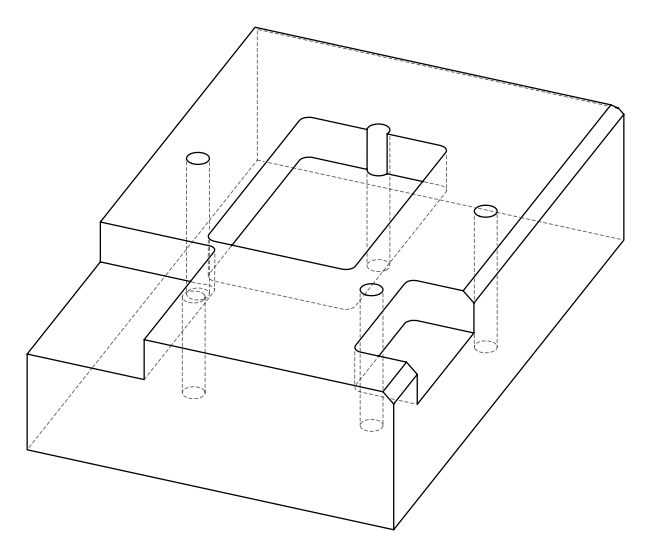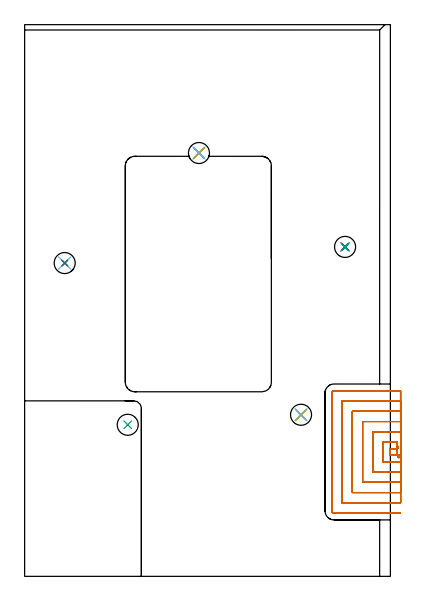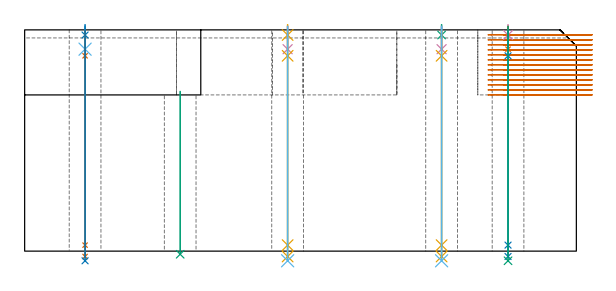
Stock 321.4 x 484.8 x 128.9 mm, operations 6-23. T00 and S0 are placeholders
(PLAN: 23 operations, 17 tool changes, 165.3 min)
(1 AREA_MILL | FG_CHAMFER_SURFACE | UGT0205_001 | 1.78 min | 2444 mm3)
(2 AREA_MILL_1 | FG_CHAMFER_SURFACE_1 | UGT0205_001 | 10.26 min | 14191 mm3)
(3 AREA_MILL_2 | FG_CHAMFER_SURFACE_2 | UGT0205_001 | 5.21 min | 3469 mm3)
(4 MILL_CORNER_NOTCH_RECTANGULAR | CORNER_NOTCH_RECTANGULAR | NXT0201_011 | Follow Part, ap 3, ae 75% | 55.74 min | 599321 mm3)
(5 MILL_RECTANGULAR_POCKET | POCKET_RECTANGULAR_STRAIGHT | NXT0201_012 | Follow Part, ap 4, ae 75% | 46.84 min | 1003913 mm3)
(6 MILL_SLOT | SLOT_PARTIAL_RECTANGULAR | NXT0201_011 | Follow Part, ap 3, ae 75% | 40.06 min | 258318 mm3)
(7 SPOT_DRILL | STEP1HOLE | NXT0321_9005460120000 | 0.05 min | 224 mm3)
(8 SPOT_DRILL_1 | STEP1HOLE_2 | NXT0321_9005460120000 | 0.05 min | 154 mm3)
(9 SPOT_DRILL_2 | STEP1HOLE_3 | NXT0321_9005460120000 | 0.05 min | 192 mm3)
(10 SPOT_DRILL_3 | STEP1HOLE_4 | NXT0321_9005460120000 | 0.05 min | 145 mm3)
(11 DRILL_BLIND_HOLE_INTO_CENTER | STEP1HOLE | NXT0301_046 | 0.05 min | 323 mm3)
(12 GUN_DRILL_THROUGH_HOLE | STEP1HOLE | UGT0307_003 | 0.62 min | 4530 mm3)
(13 SPADE_DRILL_TO_ENLARGE_THROUGH_HOLE | STEP1HOLE | UGT0306_009 | 0.55 min | 29495 mm3)
(14 INDEXABLE_INSERT_DRILL_THROUGH_HOLE_FROM_SOLID | STEP1HOLE_1 | NXT0302_008 | 0.39 min | 24422 mm3)
(15 DRILL_BLIND_HOLE_INTO_CENTER_1 | STEP1HOLE_2 | NXT0301_046 | 0.05 min | 377 mm3)
(16 GUN_DRILL_THROUGH_HOLE_1 | STEP1HOLE_2 | UGT0307_003 | 0.62 min | 4467 mm3)
(17 SPADE_DRILL_TO_ENLARGE_THROUGH_HOLE_1 | STEP1HOLE_2 | UGT0306_009 | 0.55 min | 29559 mm3)
(18 DRILL_BLIND_HOLE_INTO_CENTER_2 | STEP1HOLE_3 | NXT0301_046 | 0.05 min | 304 mm3)
(19 GUN_DRILL_THROUGH_HOLE_2 | STEP1HOLE_3 | UGT0307_003 | 0.62 min | 4584 mm3)
(20 SPADE_DRILL_TO_ENLARGE_THROUGH_HOLE_2 | STEP1HOLE_3 | UGT0306_009 | 0.55 min | 29413 mm3)
(21 DRILL_BLIND_HOLE_INTO_CENTER_3 | STEP1HOLE_4 | NXT0301_046 | 0.05 min | 403 mm3)
(22 GUN_DRILL_THROUGH_HOLE_3 | STEP1HOLE_4 | UGT0307_003 | 0.62 min | 4440 mm3)
(23 SPADE_DRILL_TO_ENLARGE_THROUGH_HOLE_3 | STEP1HOLE_4 | UGT0306_009 | 0.55 min | 26518 mm3)
(TOOL UGT0205_001 | Chamfer Mill 20 x 3 x 45 deg. | D20 FL50 Z2)
(TOOL NXT0201_011 | ENDMILL 12mm [2P460-1200-NA 1630] | D12 FL38 Z6)
(TOOL NXT0201_012 | ENDMILL 16mm [2P460-1600-NA 1630] | D16 FL38 Z6)
(TOOL NXT0321_9005460120000 | NC Spot Drill, 142deg, 12mm, Carbide, Uncoated | D12 PA142 FL30 Z2)
(TOOL NXT0301_046 | Carbide Drill 7.5mm [860.1-0750-038A1-MM 2214] | D7.5 PA140 FL53 Z2)
(TOOL UGT0307_003 | Gun Drill 7 mm | D7 PA130 FL24 Z1)
(TOOL UGT0306_009 | Spade Drill 18.5mm | D18.5 PA132 FL10 Z2)
(TOOL NXT0302_008 | Index. Insert Drill 18.5mm [880-D1850L25-05] | D18.5 PA176 FL93 Z2)
(OP 6 MILL_SLOT)
G17 G21 G94 G90
T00 M6
G54
G17 G0 G90 X328.725 Y114.641 S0 M3
G43 Z138.9 H1
Z125.985
G94 G1 X327.4 Y111.949 F250.
G3 X327.4 Y106.651 R6.
G1 X328.725 Y103.959
X330.4 Y106.581
X327.4 Y106.599
G3 X327.1 Y106.6 R51. F500.
G1 X321.
Y112.
X327.099
G3 X327.4 Y112.001 R51.
G1 Y118.001
G2 X327.099 Y118. R45.
G1 X315.
Y100.6
X327.1
G2 X327.4 Y100.599 R45.
G1 X330.4 Y100.579 F250.
Y127.026
X327.4 Y127.001
G2 X327.099 Y127. R36. F500.
G1 X306.
Y91.6
X327.1
G2 X327.4 Y91.599 R36.
G1 X330.4 Y91.574 F250.
Y136.035
X327.4 Y136.002
G2 X327.099 Y136. R27. F500.
G1 X297.
Y82.6
X327.1
G2 X327.4 Y82.598 R27.
G1 X330.4 Y82.565 F250.
Y145.053
X327.4 Y145.003
G2 X327.099 Y145. R18. F500.
G1 X288.
Y73.6
X327.1
G2 X327.4 Y73.597 R18.
G1 X330.4 Y73.547 F250.
X330.398 Y154.105
X327.4 Y154.005
G2 X327.099 Y154. R9. F500.
G1 X279.
Y64.6
X327.1
G2 X327.4 Y64.595 R9.
G1 X330.398 Y64.495 F250.
X330.099 Y163.
X327.099
X271.8 F500.
G3 X270. Y161.2 R1.8
G1 Y57.4
G3 X271.8 Y55.6 R1.8
G1 X327.1
X330.1 F250.
G0 X328.36 Y114.063 Z123.069
G1 X327.4 Y111.221
G3 X327.4 Y107.379 R6.
G1 X328.36 Y104.537
X330.4 Y106.6
X327.4
X321. F500.
Y112.
X327.4
Y118.
X315.
Y100.6
X327.4
X330.4 F250.
Y127.
X327.4
X306. F500.
Y91.6
X327.4
X330.4 F250.
Y136.
X327.4
X297. F500.
Y82.6
X327.4
X330.4 F250.
Y145.
X327.4
X288. F500.
Y73.6
X327.4
X330.4 F250.
Y154.
X327.4
X279. F500.
Y64.6
X327.4
X330.4 F250.
Y163.
X327.4
X271.8 F500.
G3 X270. Y161.2 R1.8
G1 Y57.4
G3 X271.8 Y55.6 R1.8
G1 X327.4
X330.4 F250.
G0 X328.36 Y114.063 Z120.154
G1 X327.4 Y111.221
G3 X327.4 Y107.379 R6.
G1 X328.36 Y104.537
X330.4 Y106.6
X327.4
X321. F500.
Y112.
X327.4
Y118.
X315.
Y100.6
X327.4
X330.4 F250.
Y127.
X327.4
X306. F500.
Y91.6
X327.4
X330.4 F250.
Y136.
X327.4
X297. F500.
Y82.6
X327.4
X330.4 F250.
Y145.
X327.4
X288. F500.
Y73.6
X327.4
X330.4 F250.
Y154.
X327.4
X279. F500.
Y64.6
X327.4
X330.4 F250.
Y163.
X327.4
X271.8 F500.
G3 X270. Y161.2 R1.8
G1 Y57.4
G3 X271.8 Y55.6 R1.8
G1 X327.4
X330.4 F250.
G0 X328.36 Y114.063 Z117.238
G1 X327.4 Y111.221
G3 X327.4 Y107.379 R6.
G1 X328.36 Y104.537
X330.4 Y106.6
X327.4
X321. F500.
Y112.
X327.4
Y118.
X315.
Y100.6
X327.4
X330.4 F250.
Y127.
X327.4
X306. F500.
Y91.6
X327.4
X330.4 F250.
Y136.
X327.4
X297. F500.
Y82.6
X327.4
X330.4 F250.
Y145.
X327.4
X288. F500.
Y73.6
X327.4
X330.4 F250.
Y154.
X327.4
X279. F500.
Y64.6
X327.4
X330.4 F250.
Y163.
X327.4
X271.8 F500.
G3 X270. Y161.2 R1.8
G1 Y57.4
G3 X271.8 Y55.6 R1.8
G1 X327.4
X330.4 F250.
G0 X328.36 Y114.063 Z114.323
G1 X327.4 Y111.221
G3 X327.4 Y107.379 R6.
G1 X328.36 Y104.537
X330.4 Y106.6
X327.4
X321. F500.
Y112.
X327.4
Y118.
X315.
Y100.6
X327.4
X330.4 F250.
Y127.
X327.4
X306. F500.
Y91.6
X327.4
X330.4 F250.
Y136.
X327.4
X297. F500.
Y82.6
X327.4
X330.4 F250.
Y145.
X327.4
X288. F500.
Y73.6
X327.4
X330.4 F250.
Y154.
X327.4
X279. F500.
Y64.6
X327.4
X330.4 F250.
Y163.
X327.4
X271.8 F500.
G3 X270. Y161.2 R1.8
G1 Y57.4
G3 X271.8 Y55.6 R1.8
G1 X327.4
X330.4 F250.
G0 X328.36 Y114.063 Z111.408
G1 X327.4 Y111.221
G3 X327.4 Y107.379 R6.
G1 X328.36 Y104.537
X330.4 Y106.6
X327.4
X321. F500.
Y112.
X327.4
Y118.
X315.
Y100.6
X327.4
X330.4 F250.
Y127.
X327.4
X306. F500.
Y91.6
X327.4
X330.4 F250.
Y136.
X327.4
X297. F500.
Y82.6
X327.4
X330.4 F250.
Y145.
X327.4
X288. F500.
Y73.6
X327.4
X330.4 F250.
Y154.
X327.4
X279. F500.
Y64.6
X327.4
X330.4 F250.
Y163.
X327.4
X271.8 F500.
G3 X270. Y161.2 R1.8
G1 Y57.4
G3 X271.8 Y55.6 R1.8
G1 X327.4
X330.4 F250.
G0 X328.36 Y114.063 Z108.492
G1 X327.4 Y111.221
G3 X327.4 Y107.379 R6.
G1 X328.36 Y104.537
X330.4 Y106.6
X327.4
X321. F500.
Y112.
X327.4
Y118.
X315.
Y100.6
X327.4
X330.4 F250.
Y127.
X327.4
X306. F500.
Y91.6
X327.4
X330.4 F250.
Y136.
X327.4
X297. F500.
Y82.6
X327.4
X330.4 F250.
Y145.
X327.4
X288. F500.
Y73.6
X327.4
X330.4 F250.
Y154.
X327.4
X279. F500.
Y64.6
X327.4
X330.4 F250.
Y163.
X327.4
X271.8 F500.
G3 X270. Y161.2 R1.8
G1 Y57.4
G3 X271.8 Y55.6 R1.8
G1 X327.4
X330.4 F250.
G0 X328.36 Y114.063 Z105.577
G1 X327.4 Y111.221
G3 X327.4 Y107.379 R6.
G1 X328.36 Y104.537
X330.4 Y106.6
X327.4
X321. F500.
Y112.
X327.4
Y118.
X315.
Y100.6
X327.4
X330.4 F250.
Y127.
X327.4
X306. F500.
Y91.6
X327.4
X330.4 F250.
Y136.
X327.4
X297. F500.
Y82.6
X327.4
X330.4 F250.
Y145.
X327.4
X288. F500.
Y73.6
X327.4
X330.4 F250.
Y154.
X327.4
X279. F500.
Y64.6
X327.4
X330.4 F250.
Y163.
X327.4
X271.8 F500.
G3 X270. Y161.2 R1.8
G1 Y57.4
G3 X271.8 Y55.6 R1.8
G1 X327.4
X330.4 F250.
G0 X328.36 Y114.063 Z102.662
G1 X327.4 Y111.221
G3 X327.4 Y107.379 R6.
G1 X328.36 Y104.537
X330.4 Y106.6
X327.4
X321. F500.
Y112.
X327.4
Y118.
X315.
Y100.6
X327.4
X330.4 F250.
Y127.
X327.4
X306. F500.
Y91.6
X327.4
X330.4 F250.
Y136.
X327.4
X297. F500.
Y82.6
X327.4
X330.4 F250.
Y145.
X327.4
X288. F500.
Y73.6
X327.4
X330.4 F250.
Y154.
X327.4
X279. F500.
Y64.6
X327.4
X330.4 F250.
Y163.
X327.4
X271.8 F500.
G3 X270. Y161.2 R1.8
G1 Y57.4
G3 X271.8 Y55.6 R1.8
G1 X327.4
X330.4 F250.
G0 X328.36 Y114.063 Z99.746
G1 X327.4 Y111.221
G3 X327.4 Y107.379 R6.
G1 X328.36 Y104.537
X330.4 Y106.6
X327.4
X321. F500.
Y112.
X327.4
Y118.
X315.
Y100.6
X327.4
X330.4 F250.
Y127.
X327.4
X306. F500.
Y91.6
X327.4
X330.4 F250.
Y136.
X327.4
X297. F500.
Y82.6
X327.4
X330.4 F250.
Y145.
X327.4
X288. F500.
Y73.6
X327.4
X330.4 F250.
Y154.
X327.4
X279. F500.
Y64.6
X327.4
X330.4 F250.
Y163.
X327.4
X271.8 F500.
G3 X270. Y161.2 R1.8
G1 Y57.4
G3 X271.8 Y55.6 R1.8
G1 X327.4
X330.4 F250.
G0 X328.36 Y114.063 Z96.831
G1 X327.4 Y111.221
G3 X327.4 Y107.379 R6.
G1 X328.36 Y104.537
X330.4 Y106.6
X327.4
X321. F500.
Y112.
X327.4
Y118.
X315.
Y100.6
X327.4
X330.4 F250.
Y127.
X327.4
X306. F500.
Y91.6
X327.4
X330.4 F250.
Y136.
X327.4
X297. F500.
Y82.6
X327.4
X330.4 F250.
Y145.
X327.4
X288. F500.
Y73.6
X327.4
X330.4 F250.
Y154.
X327.4
X279. F500.
Y64.6
X327.4
X330.4 F250.
Y163.
X327.4
X271.8 F500.
G3 X270. Y161.2 R1.8
G1 Y57.4
G3 X271.8 Y55.6 R1.8
G1 X327.4
X330.4 F250.
G0 X328.36 Y114.063 Z93.915
G1 X327.4 Y111.221
G3 X327.4 Y107.379 R6.
G1 X328.36 Y104.537
X330.4 Y106.6
X327.4
X321. F500.
Y112.
X327.4
Y118.
X315.
Y100.6
X327.4
X330.4 F250.
Y127.
X327.4
X306. F500.
Y91.6
X327.4
X330.4 F250.
Y136.
X327.4
X297. F500.
Y82.6
X327.4
X330.4 F250.
Y145.
X327.4
X288. F500.
Y73.6
X327.4
X330.4 F250.
Y154.
X327.4
X279. F500.
Y64.6
X327.4
X330.4 F250.
Y163.
X327.4
X271.8 F500.
G3 X270. Y161.2 R1.8
G1 Y57.4
G3 X271.8 Y55.6 R1.8
G1 X327.4
X330.4 F250.
G0 X328.36 Y114.063 Z91.
G1 X327.4 Y111.221
G3 X327.4 Y107.379 R6.
G1 X328.36 Y104.537
X330.4 Y106.6
X327.4
X321. F500.
Y112.
X327.4
Y118.
X315.
Y100.6
X327.4
X330.4 F250.
Y127.
X327.4
X306. F500.
Y91.6
X327.4
X330.4 F250.
Y136.
X327.4
X297. F500.
Y82.6
X327.4
X330.4 F250.
Y145.
X327.4
X288. F500.
Y73.6
X327.4
X330.4 F250.
Y154.
X327.4
X279. F500.
Y64.6
X327.4
X330.4 F250.
Y163.
X327.4
X271.8 F500.
G3 X270. Y161.2 R1.8
G1 Y57.4
G3 X271.8 Y55.6 R1.8
G1 X327.4
X330.4 F250.
G0 Z138.9
M5
M2
(OP 7 SPOT_DRILL)
G17 G21 G94 G90
T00 M6
G54
G17 G0 G90 X35.2 Y275.3 S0 M3
G43 Z138.9 H0
G94 G81 G98 Z125.9 F250. R131.9
G80
M5
M2
(OP 8 SPOT_DRILL_1)
G17 G21 G94 G90
T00 M6
G54
G17 G0 G90 X242.9 Y142. S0 M3
G43 Z138.9 H0
G94 G81 G98 Z125.9 F250. R131.9
G80
M5
M2
(OP 9 SPOT_DRILL_2)
G17 G21 G94 G90
T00 M6
G54
G17 G0 G90 X281.6 Y289.5 S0 M3
G43 Z138.9 H0
G94 G81 G98 Z125.9 F250. R131.9
G80
M5
M2
(OP 10 SPOT_DRILL_3)
G17 G21 G94 G90
T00 M6
G54
G17 G0 G90 X153.2 Y372. S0 M3
G43 Z138.9 H0
G94 G81 G98 Z125.9 F250. R131.9
G80
M5
M2
(OP 11 DRILL_BLIND_HOLE_INTO_CENTER)
G17 G21 G94 G90
T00 M6
G54
G17 G0 G90 X35.2 Y275.3 S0 M3
G43 Z138.9 H1
G94 G81 G98 Z117.65 F250. R130.9
G80
M5
M2
(OP 12 GUN_DRILL_THROUGH_HOLE)
G17 G21 G94 G90
T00 M6
G54
G17 G0 G90 X35.2 Y275.3 M8
G43 Z138.9 H0
Z128.689
S716 M3
G94 G1 Z113.792 F125. M26
G4 X.084
Z3.5 F250.
G4 X.084
Z-3.132 F125.
G4 X.084
M5
M9
G0 Z128.689
Z138.9
M2
(OP 13 SPADE_DRILL_TO_ENLARGE_THROUGH_HOLE)
G17 G21 G94 G90
T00 M6
G54
G17 G0 G90 X35.2 Y275.3 S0 M3
G43 Z138.9 H0
G94 G73 G98 Z-5.618 F250. Q16.815 R130.9
G80
M5
M2
(OP 14 INDEXABLE_INSERT_DRILL_THROUGH_HOLE_FROM_SOLID)
G17 G21 G94 G90
T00 M6
G54
G17 G0 G90 X90.6 Y133.2 S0 M3
G43 Z138.9 H1
G94 G81 G98 Z-1.823 F250. R93.
G80
M5
M2
(OP 15 DRILL_BLIND_HOLE_INTO_CENTER_1)
G17 G21 G94 G90
T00 M6
G54
G17 G0 G90 X242.9 Y142. S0 M3
G43 Z138.9 H1
G94 G81 G98 Z117.65 F250. R130.9
G80
M5
M2
(OP 16 GUN_DRILL_THROUGH_HOLE_1)
G17 G21 G94 G90
T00 M6
G54
G17 G0 G90 X242.9 Y142. M8
G43 Z138.9 H0
Z128.689
S716 M3
G94 G1 Z113.792 F125. M26
G4 X.084
Z3.5 F250.
G4 X.084
Z-3.132 F125.
G4 X.084
M5
M9
G0 Z128.689
Z138.9
M2
(OP 17 SPADE_DRILL_TO_ENLARGE_THROUGH_HOLE_1)
G17 G21 G94 G90
T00 M6
G54
G17 G0 G90 X242.9 Y142. S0 M3
G43 Z138.9 H0
G94 G73 G98 Z-5.618 F250. Q16.815 R130.9
G80
M5
M2
(OP 18 DRILL_BLIND_HOLE_INTO_CENTER_2)
G17 G21 G94 G90
T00 M6
G54
G17 G0 G90 X281.6 Y289.5 S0 M3
G43 Z138.9 H1
G94 G81 G98 Z117.65 F250. R130.9
G80
M5
M2
(OP 19 GUN_DRILL_THROUGH_HOLE_2)
G17 G21 G94 G90
T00 M6
G54
G17 G0 G90 X281.6 Y289.5 M8
G43 Z138.9 H0
Z128.689
S716 M3
G94 G1 Z113.792 F125. M26
G4 X.084
Z3.5 F250.
G4 X.084
Z-3.132 F125.
G4 X.084
M5
M9
G0 Z128.689
Z138.9
M2
(OP 20 SPADE_DRILL_TO_ENLARGE_THROUGH_HOLE_2)
G17 G21 G94 G90
T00 M6
G54
G17 G0 G90 X281.6 Y289.5 S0 M3
G43 Z138.9 H0
G94 G73 G98 Z-5.618 F250. Q16.815 R130.9
G80
M5
M2
(OP 21 DRILL_BLIND_HOLE_INTO_CENTER_3)
G17 G21 G94 G90
T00 M6
G54
G17 G0 G90 X153.2 Y372. S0 M3
G43 Z138.9 H1
G94 G81 G98 Z117.65 F250. R130.9
G80
M5
M2
(OP 22 GUN_DRILL_THROUGH_HOLE_3)
G17 G21 G94 G90
T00 M6
G54
G17 G0 G90 X153.2 Y372. M8
G43 Z138.9 H0
Z128.689
S716 M3
G94 G1 Z113.792 F125. M26
G4 X.084
Z3.5 F250.
G4 X.084
Z-3.132 F125.
G4 X.084
M5
M9
G0 Z128.689
Z138.9
M2
(OP 23 SPADE_DRILL_TO_ENLARGE_THROUGH_HOLE_3)
G17 G21 G94 G90
T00 M6
G54
G17 G0 G90 X153.2 Y372. S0 M3
G43 Z138.9 H0
G94 G73 G98 Z-5.618 F250. Q16.815 R130.9
G80
M5
M2
